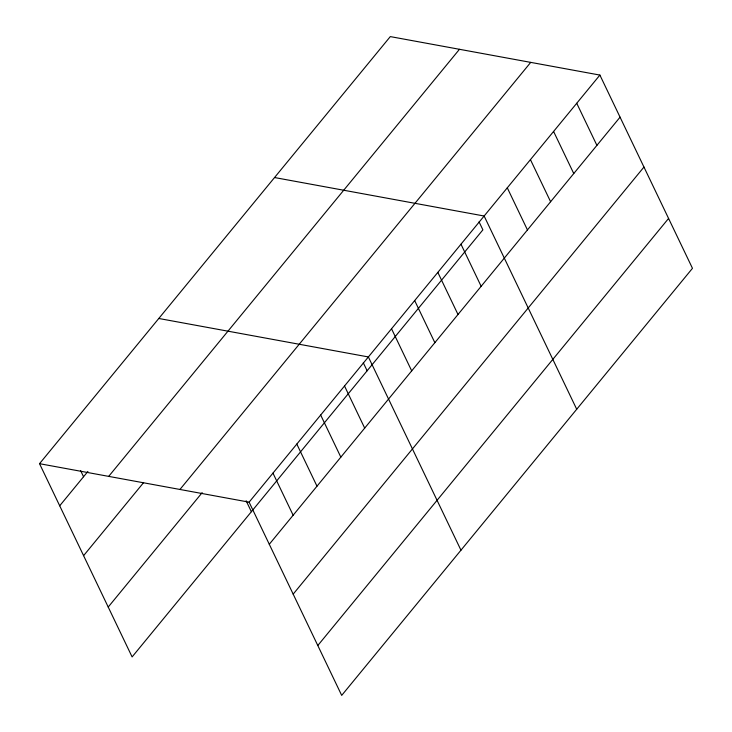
<?xml version="1.0" encoding="UTF-8"?>
<svg xmlns="http://www.w3.org/2000/svg" width="732" height="732" viewBox="0 0 732 732"><rect width="100%" height="100%" fill="white"/><g stroke="black" fill="none" stroke-linecap="round" stroke-linejoin="round"><path stroke-width="1.1" d="M39.528 463.685L390.302 36.6L599.892 75.076L692.472 268.315L341.698 695.4L249.109 502.161L39.528 463.685L132.108 656.924L482.891 229.839L479.067 221.86M59.704 505.794L87.886 471.472M108.693 476.386L459.467 49.3M83.594 555.661L143.591 482.617M179.944 489.47L530.727 62.376M108.217 607.048L202.178 492.645M249.109 502.161L599.892 75.076M269.285 544.269L620.059 117.175M293.175 594.137L643.959 167.052M317.798 645.523L668.581 218.438M274.546 177.537L484.136 216.013L576.715 409.252M158.789 318.475L368.379 356.951L460.959 550.189M576.734 103.267L596.909 145.366M553.584 131.449L573.76 173.557M530.435 159.64L550.61 201.739M507.285 187.822L527.452 229.93M460.977 244.204L481.153 286.303M437.828 272.386L458.003 314.495M414.678 300.577L434.854 342.677M391.529 328.769L411.695 370.868M363.31 362.798L367.135 370.776M344.525 385.993L364.692 428.101M320.671 415.035L340.838 457.143M296.817 444.077L316.993 486.185M272.963 473.119L293.139 515.227M246.117 500.743L251.378 511.714M80.602 470.584L83.549 476.752"/></g></svg>
